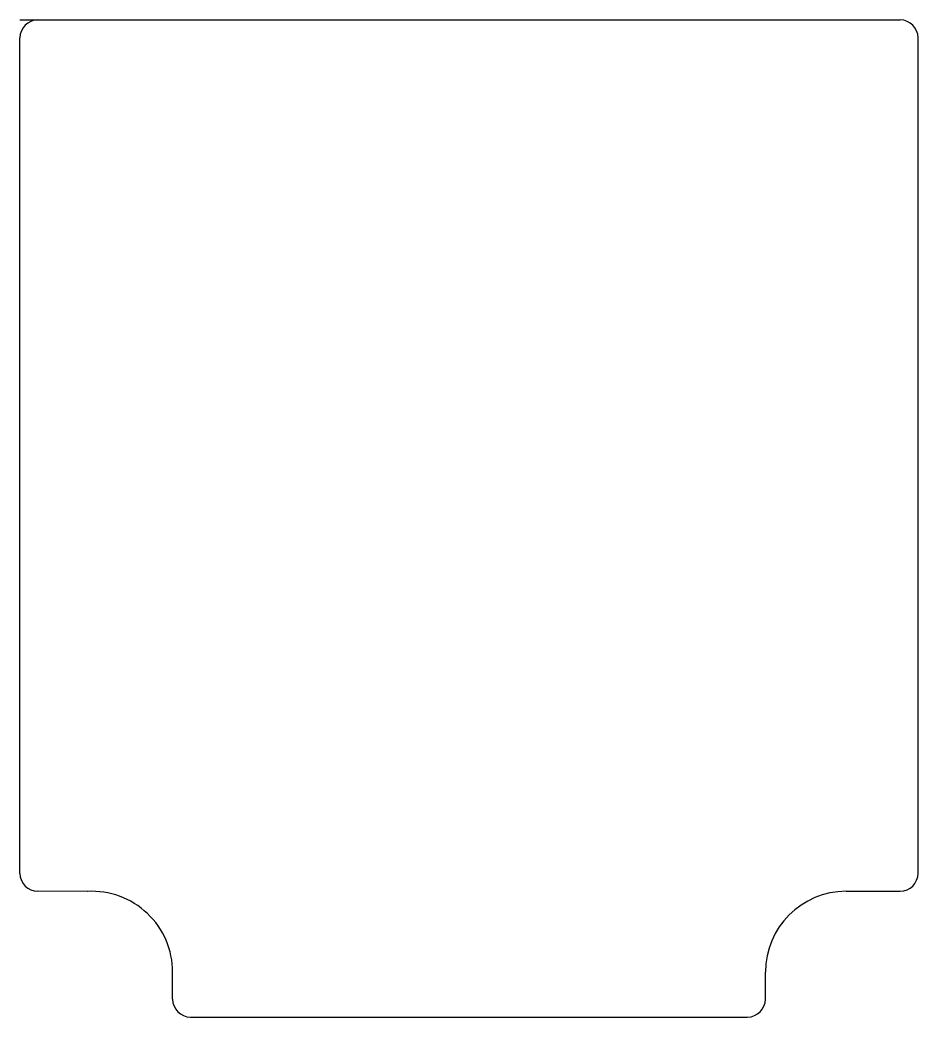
# Model space of a CAD drawing. Header units: millimetres. Extents: x -25 to 25, y -27.8 to 27.8.
import ezdxf

# ---------------------------------------------------------------- set-up
doc = ezdxf.new("R2010")
doc.units = ezdxf.units.MM
doc.layers.add('PCB', color=30, linetype='Continuous', true_color=0xff7f00)

msp = doc.modelspace()

# ---------------------------------------------------------------- linework, layer by layer
at = {"layer": 'PCB'}
for p, q in [((-25, 27.75), (24, 27.75)), ((-25, -19.752), (-25, 26.75)), ((25, -19.75), (25, 26.75)), ((-21.216, -20.756), (-24.001, -20.752)), ((21, -20.75), (24, -20.75)), ((-16.5, -26.75), (-16.5, -25.25)), ((16.5, -26.75), (16.5, -25.25)), ((-15.5, -27.75), (15.5, -27.75))]:
    msp.add_line(p, q, dxfattribs=at)
for centre, radius, start, end in [((-24, 26.75), 1, 90, 180), ((24, 26.75), 1, 0, 90), ((-24, -19.752), 1, 180, 269.9296), ((24, -19.75), 1, 270, 0), ((-21, -25.25), 4.5, 0, 93.1067), ((21, -25.25), 4.5, 90, 180), ((-15.5, -26.75), 1, 180, 270), ((15.5, -26.75), 1, 270, 0)]:
    msp.add_arc(centre, radius, start, end, dxfattribs=at)

doc.saveas('drawing.dxf')
